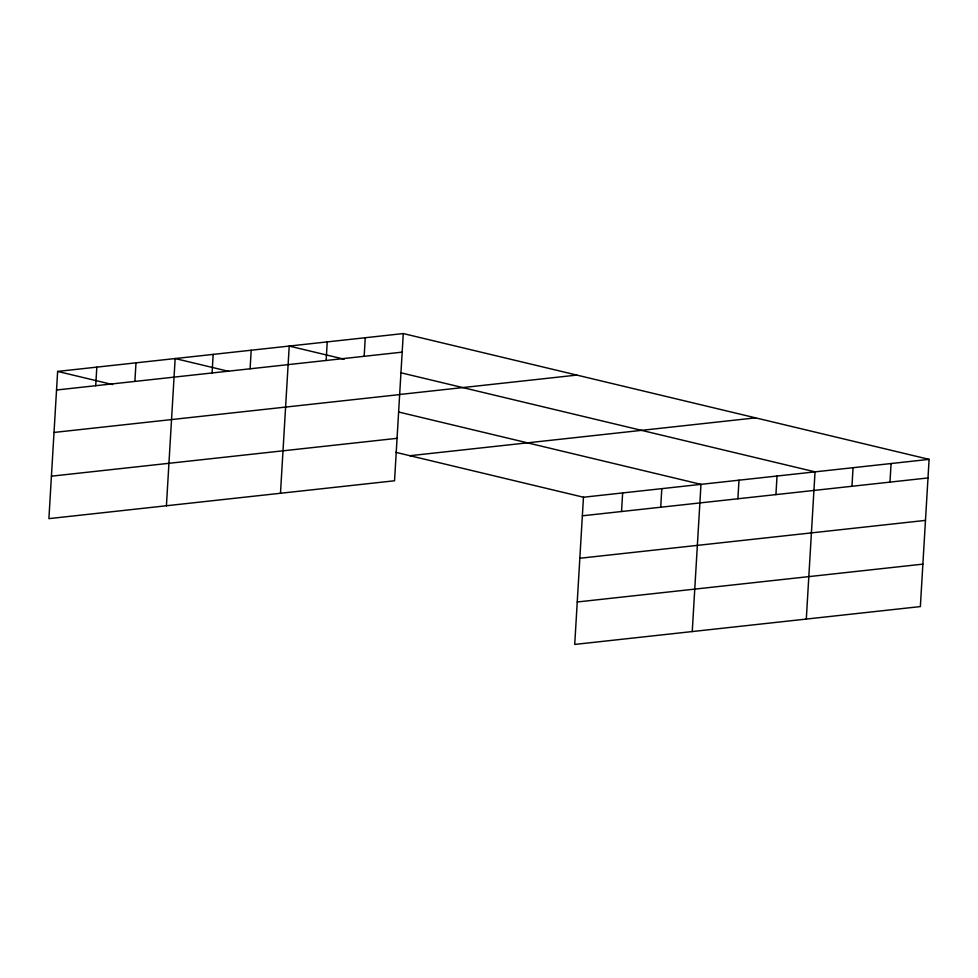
<?xml version="1.0" encoding="UTF-8"?>
<svg xmlns="http://www.w3.org/2000/svg" width="978" height="978" viewBox="0 0 978 978"><rect width="100%" height="100%" fill="white"/><g stroke="black" fill="none" stroke-linecap="round" stroke-linejoin="round"><path stroke-width="1.47" d="M57.641 371.42L48.9 518.633L394.537 480.773L403.278 333.571L57.641 371.42L112.592 384.574M95.71 385.711L96.822 367.129M134.891 381.42L135.991 362.838M166.419 505.76L175.16 358.547L228.669 371.359M212.079 372.96L213.18 354.391M250.099 368.804L251.199 350.222M280.478 493.267L289.219 346.065L344.17 359.207M326.139 360.466L327.239 341.897M364.158 356.31L365.259 337.728M395.638 452.288L583.463 497.227L574.722 644.429L920.359 606.58L929.1 459.367L403.278 333.571M621.531 511.518L622.644 492.936M660.712 507.227L661.813 488.645M692.241 631.556L700.981 484.354L398.743 412.044M737.901 498.768L739.001 480.198M775.921 494.611L777.021 476.029M806.3 619.074L815.041 471.861L400.564 372.704M851.96 486.274L853.06 467.704M889.98 482.117L891.08 463.535M56.541 390.002L402.178 352.141M399.868 394.464L576.8 375.087M54.022 432.447L399.647 394.586M51.418 476.176L397.056 438.327M409.941 455.711L755.578 417.863M583.463 497.227L929.1 459.367M582.362 515.809L928 477.949M579.844 558.255L925.469 520.394M577.24 601.983L922.877 564.135"/></g></svg>
